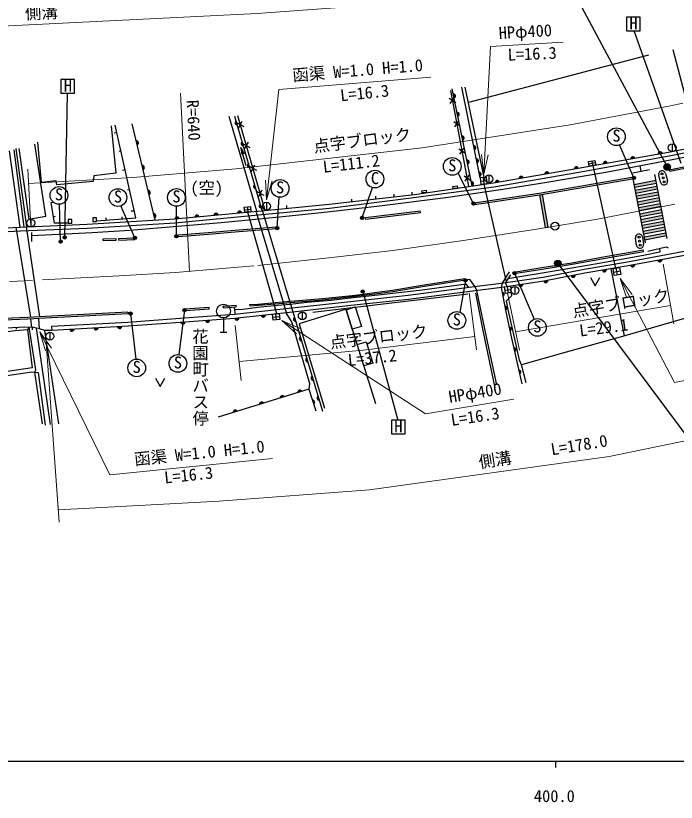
# Model space of a CAD drawing. Units: millimetres at full size, sheet at 1:1000; details may follow other scales. Extents: x 40000 to 680000, y 20000 to 380000.
# Drawn here: x 385664 to 486442, y 198715 to 318772 of the extents above; entities that cross this region are included whole.
import ezdxf
from ezdxf.enums import TextEntityAlignment as Align

# ---------------------------------------------------------------- set-up
doc = ezdxf.new("R2010")
doc.units = ezdxf.units.MM
doc.header["$LTSCALE"] = 1000
doc.linetypes.add('CHAIN', pattern=[18.5, 12, -1.5, 3.5, -1.5])
for name, color, linetype, lineweight in [('M-BGD', 7, 'Continuous', 25), ('M-BGD-EXST', 7, 'Continuous', 25), ('M-BMK', 2, 'CHAIN', 13), ('M-BMK-SRVR', 3, 'Continuous', 25), ('M-STR-HTXT', 7, 'Continuous', 13), ('M-STR-STRC', 7, 'Continuous', 25), ('M-TTL-BAND', 7, 'Continuous', 25)]:
    doc.layers.add(name, color=color, linetype=linetype, lineweight=lineweight)
doc.layers.add('M-BMK-HTXT', color=7, linetype='Continuous')
doc.styles.add('@ＭＳ ゴシック', font='')
doc.styles.add('ＭＳ ゴシック', font='')
doc.styles.get('@ＭＳ ゴシック').set_extended_font_data('@MS Gothic')
doc.styles.get('ＭＳ ゴシック').set_extended_font_data('MS Gothic')

# ---------------------------------------------------------------- blocks, each defined once
blk = doc.blocks.new('open_arrow')
at = {"color": 0, "linetype": 'Continuous', "lineweight": -2}
blk.add_lwpolyline([(7.5, 1.25), (0, 0), (7.5, -1.25)], dxfattribs=at)

msp = doc.modelspace()

# ---------------------------------------------------------------- hatches: boundary and pattern name
at = {"layer": 'M-BGD'}
for points in [[(452564, 306214, 0.84072), (452438, 306827)], [(453137, 303425, 0.84072), (453011, 304038)], [(419310, 302703, 0.84072), (419484, 302102)], [(453884, 299793, 0.84072), (453758, 300406)], [(404201, 299068, 0.84072), (404056, 299677)], [(420230, 299534, 0.84072), (420405, 298933)], [(455654, 298311, 0.84072), (455532, 298925)], [(484300, 297785, 0.84072), (483684, 297675)], [(454636, 296137, 0.84072), (454510, 296750)], [(456048, 296325, 0.84072), (455926, 296939)], [(480104, 297038, 0.84072), (479488, 296929)], [(405098, 295304, 0.84072), (404953, 295912)], [(421199, 296200, 0.84072), (421374, 295599)], [(471496, 295507, 0.84072), (470879, 295400)], [(475921, 296294, 0.84072), (475305, 296184)], [(456453, 294287, 0.84072), (456331, 294901)], [(463070, 294045, 0.84072), (462453, 293938)], [(467011, 294729, 0.84072), (466395, 294622)], [(422124, 293017, 0.84072), (422298, 292416)], [(455316, 292829, 0.84072), (455190, 293442)], [(459436, 293414, 0.84072), (458820, 293307)], [(406010, 291476, 0.84072), (405865, 292085)], [(422989, 290037, 0.84072), (423164, 289436)], [(406859, 287914, 0.84072), (406714, 288522)], [(413616, 288110, 0.84072), (412992, 288051)], [(416535, 288384, 0.84072), (415912, 288325)], [(420133, 288721, 0.84072), (419510, 288663)], [(410574, 287825, 0.84072), (409951, 287766)], [(483650, 281428, 0.84072), (484265, 281542)], [(475172, 279911, 0.84072), (475789, 280017)], [(479489, 280655, 0.84072), (480104, 280769)], [(470408, 279046, 0.84072), (471022, 279166)], [(462390, 277678, 0.84072), (463009, 277768)], [(466226, 278231, 0.84072), (466840, 278351)], [(459957, 275952, 0.84072), (459858, 276570)], [(460404, 273862, 0.84072), (460273, 274474)], [(419090, 272553, 0.84072), (419712, 272623)], [(423123, 273005, 0.84072), (423745, 273074)], [(428220, 272750, 0.84072), (428399, 272150)], [(410859, 271964, 0.84072), (411483, 272010)], [(414621, 272234, 0.84072), (415245, 272279)], [(393925, 270871, 0.84072), (394550, 270905)], [(397608, 271075, 0.84072), (398233, 271110)], [(401214, 271275, 0.84072), (401838, 271310)], [(461078, 270655, 0.84072), (460950, 271267)], [(429108, 269763, 0.84072), (429287, 269164)], [(461767, 267487, 0.84072), (461632, 268098)], [(430072, 266523, 0.84072), (430251, 265923)], [(462520, 264093, 0.84072), (462384, 264704)], [(430899, 263742, 0.84072), (431078, 263142)], [(426615, 260609, 0.84072), (426017, 260425)], [(429308, 261441, 0.84072), (428710, 261256)], [(431800, 260714, 0.84072), (431978, 260114)], [(423473, 259639, 0.84072), (422875, 259454)], [(431109, 259474, 0.84072), (430921, 260070)], [(419437, 258392, 0.84072), (418839, 258208)]]:
    msp.add_hatch(color=256, dxfattribs=at).paths.add_polyline_path(points)
at = {"layer": 'M-BGD-EXST'}
for points in [[(480238, 294023, 1), (479738, 294023, 1)], [(455764, 290092, 1), (455264, 290092, 1)], [(438749, 287914, 1), (438249, 287914, 1)], [(425815, 286347, 1), (425315, 286347, 1)], [(392768, 284308, 1), (392268, 284308, 1)], [(393383, 284930, 1), (392883, 284930, 1)], [(404098, 284866, 1), (403598, 284866, 1)], [(410437, 285118, 1), (409937, 285118, 1)], [(454542, 278379, 1), (454042, 278379, 1)], [(462017, 279465, 1), (461517, 279465, 1)], [(438846, 276669, 1), (438346, 276669, 1)], [(411666, 273841, 1), (411166, 273841, 1)], [(403442, 273316, 1), (402942, 273316, 1)]]:
    msp.add_hatch(color=256, dxfattribs=at).paths.add_polyline_path(points)
at = {"layer": 'M-STR-STRC'}
for points in [[(485556, 295683, 1), (484556, 295683, 1)], [(483404, 293222), (483318, 293664), (480019, 293023), (480105, 292581)], [(483575, 292338), (483489, 292780), (480191, 292139), (480277, 291697)], [(483747, 291455), (483661, 291897), (480363, 291256), (480449, 290814)], [(466053, 291489), (465610, 291412), (466472, 286423), (466915, 286500)], [(483919, 290571), (483833, 291013), (480535, 290372), (480620, 289930)], [(484090, 289688), (484005, 290130), (480706, 289489), (480792, 289047)], [(484273, 288747), (484187, 289189), (480889, 288548), (480975, 288106)], [(484445, 287864), (484359, 288306), (481061, 287665), (481147, 287223)], [(484617, 286980), (484531, 287422), (481232, 286781), (481318, 286339)], [(484788, 286097), (484702, 286539), (481404, 285898), (481490, 285456)], [(484960, 285213), (484874, 285655), (481576, 285014), (481662, 284572)], [(468878, 280970, 1), (467878, 280970, 1)]]:
    msp.add_hatch(color=256, dxfattribs=at).paths.add_polyline_path(points)

# ---------------------------------------------------------------- linework, layer by layer
at = {"layer": 'M-BGD'}
for p, q in [((489796, 298871), (485988, 313555)), ((482213, 312773), (454745, 305523)), ((454805, 292761), (452023, 307360)), ((455316, 292829), (452272, 307635)), ((456502, 294041), (453751, 307890)), ((457145, 294104), (454249, 307883)), ((451818, 306206), (452802, 305538)), ((451971, 305382), (452643, 306371)), ((422424, 288936), (418221, 303404)), ((423286, 289018), (419112, 303383)), ((423742, 289061), (419550, 303490)), ((419654, 301620), (420230, 302668)), ((452497, 302645), (453481, 301977)), ((452649, 301821), (453322, 302810)), ((406938, 287581), (403432, 302292)), ((419425, 302426), (420467, 301853)), ((401063, 300956), (400687, 300848)), ((420350, 299240), (421393, 298667)), ((420580, 298434), (421156, 299482)), ((485829, 299232), (485829, 298032)), ((386353, 286520), (384688, 298175)), ((386970, 286546), (385402, 298321)), ((387339, 286561), (385713, 298495)), ((401692, 298133), (401377, 298064)), ((420007, 298681), (420509, 297682)), ((453291, 298480), (454274, 297811)), ((453443, 297656), (454116, 298645)), ((453778, 298149), (453599, 298149)), ((473545, 296584), (473666, 295894)), ((421360, 295766), (422402, 295193)), ((421589, 294959), (422165, 296008)), ((473113, 296152), (474093, 296356)), ((473715, 295902), (477196, 280258)), ((485424, 295271), (490348, 296283)), ((485475, 295026), (490398, 296038)), ((402338, 295236), (401963, 295163)), ((454082, 294331), (455065, 293662)), ((454234, 293507), (454906, 294496)), ((457855, 294470), (457855, 293270)), ((480009, 293900), (479966, 294147)), ((485475, 295026), (485424, 295271)), ((454569, 294000), (454409, 294000)), ((456551, 293543), (457546, 293641)), ((457000, 294090), (457097, 293094)), ((457104, 293047), (460475, 278133)), ((403012, 292213), (402701, 292126)), ((422467, 291956), (423509, 291383)), ((422696, 291150), (423272, 292198)), ((446163, 291448), (446163, 291844)), ((436938, 290389), (436938, 290751)), ((440625, 290812), (440625, 291216)), ((443397, 291130), (443397, 291546)), ((391092, 290249), (391462, 290312)), ((421000, 289606), (421075, 288810)), ((423925, 290294), (423925, 289094)), ((427013, 289374), (427013, 289803)), ((455659, 289921), (455622, 290168)), ((391411, 288098), (391755, 288166)), ((403739, 288950), (403284, 288948)), ((420565, 289163), (421510, 289252)), ((425523, 273273), (421075, 288810)), ((427025, 273261), (422375, 288734)), ((427983, 273549), (423333, 289022)), ((447364, 288946), (439028, 287914)), ((447395, 288698), (439059, 287666)), ((447395, 288698), (447364, 288946)), ((387957, 287733), (387957, 286533)), ((399498, 287589), (399486, 287906)), ((401894, 287768), (401897, 288087)), ((439059, 287666), (439028, 287914)), ((387947, 272741), (385731, 286489)), ((387243, 286557), (389304, 272811)), ((425435, 286253), (425414, 286502)), ((399022, 284728), (400966, 284748)), ((399025, 284478), (399022, 284728)), ((400968, 284498), (400966, 284748)), ((401405, 284781), (403848, 284866)), ((401414, 284531), (401405, 284781)), ((401414, 284531), (403856, 284616)), ((403856, 284616), (403848, 284866)), ((410449, 285030), (410429, 285279)), ((399025, 284478), (400968, 284498)), ((481457, 282806), (481413, 283052)), ((478566, 269915), (476509, 280140)), ((476888, 279647), (477873, 279815)), ((477473, 279189), (477288, 280273)), ((461998, 279453), (461959, 279699)), ((460827, 276443), (460684, 277433)), ((461819, 277445), (461819, 276245)), ((430990, 273515), (454621, 276342)), ((460310, 276874), (461201, 277002)), ((411521, 274014), (415152, 274292)), ((411540, 273765), (411521, 274014)), ((411540, 273765), (415171, 274043)), ((415171, 274043), (415152, 274292)), ((417323, 274452), (419296, 274576)), ((417339, 274203), (417323, 274452)), ((417339, 274203), (419312, 274326)), ((419312, 274326), (419296, 274576)), ((421409, 274452), (421395, 274701)), ((389265, 271002), (389180, 272554)), ((402786, 273541), (402800, 273292)), ((417364, 272642), (417364, 270468)), ((424909, 272752), (425903, 272863)), ((425456, 272360), (425356, 273255)), ((432496, 258375), (427983, 273549)), ((429382, 273568), (429382, 272368)), ((388125, 271195), (387957, 272491)), ((385742, 271180), (385742, 270941)), ((387462, 270763), (387695, 271219)), ((388178, 271192), (388178, 270837)), ((390961, 256384), (388831, 271091)), ((392218, 256465), (390114, 270706)), ((390871, 270455), (390871, 269255)), ((391143, 271317), (391176, 270718)), ((430382, 261773), (416563, 257505))]:
    msp.add_line(p, q, dxfattribs=at)
for points in [[(377828, 286087), (386353, 286520), (396554, 286946), (409914, 287763), (423155, 289005), (433472, 289992), (446516, 291488), (458541, 293259), (471496, 295507), (485255, 297954), (497083, 300342), (514864, 304469), (525857, 307251), (538386, 310490), (547803, 313046), (556407, 315245), (562935, 316920)], [(400212, 301964), (400916, 294752), (397601, 294357), (397462, 293481), (391912, 292965), (391826, 293549), (389576, 293326), (389026, 299490)], [(566740, 302085), (559083, 299934), (550323, 297667), (539296, 294869), (528550, 291954), (518638, 289507), (507368, 286903), (503695, 285978), (489283, 283084), (479018, 281178), (472384, 280043), (466125, 278823), (459741, 277903), (455255, 277338), (445533, 276063), (436726, 275125), (428302, 274188), (419036, 273151), (411412, 272607), (402770, 271963), (391143, 271317)], [(566889, 301504), (559239, 299355), (550472, 297086), (539448, 294288), (528700, 291373), (518778, 288923), (507509, 286319), (503827, 285392), (489397, 282495), (479123, 280587), (472492, 279453), (466226, 278231), (459821, 277309), (455332, 276743), (445604, 275467), (436791, 274529), (428368, 273592), (419090, 272553), (411456, 272008), (402809, 271364), (391176, 270718)], [(397963, 287475), (403968, 287922), (400810, 302090)], [(386122, 298511), (387672, 287740), (390238, 288200), (388592, 299165)], [(278431, 280161), (284073, 280277), (291498, 280717), (302267, 281214), (314785, 281732), (324877, 282350), (337363, 283166), (345393, 283520), (356094, 284086), (367826, 284858), (377862, 285488), (386381, 285921), (396585, 286346), (409961, 287164), (423212, 288408), (433539, 289395), (445599, 290930), (458632, 292666), (471600, 294916), (485367, 297365), (493002, 298906)], [(420840, 295858), (420007, 298681), (420141, 297573)], [(479966, 294147), (465511, 291649), (455622, 290168)], [(480009, 293900), (465550, 291402), (455659, 289921)], [(393670, 287130), (391555, 287130), (391092, 290249)], [(425414, 286502), (419704, 286020), (415031, 285638), (410429, 285279)], [(425435, 286253), (419724, 285771), (415051, 285389), (410449, 285030)], [(482098, 282849), (484877, 283489), (485231, 283323)], [(461959, 279699), (465941, 280332), (470498, 281079), (475576, 282009), (479389, 282694), (481413, 283052)], [(461998, 279453), (465980, 280085), (470540, 280832), (475620, 281763), (479432, 282448), (481457, 282806)], [(421395, 274701), (422629, 274770), (425235, 275020), (427578, 275186), (432455, 275616), (437484, 276142), (440811, 276557), (443141, 276875), (447673, 277637), (454171, 278653), (454210, 278406), (447713, 277391), (443179, 276628), (440843, 276309), (437512, 275893), (432479, 275367), (427598, 274937), (425256, 274770), (422648, 274521), (421409, 274452)], [(460968, 279657), (459897, 277926), (459742, 277299)], [(473373, 278822), (474088, 277526), (474804, 278822)], [(459073, 262448), (457714, 268798), (455992, 276826), (455764, 277402), (454982, 278456), (454190, 278529)], [(455794, 276432), (457002, 270454), (458754, 261994)], [(459742, 277299), (459957, 275952), (460464, 273582), (461312, 269538), (462859, 262565)], [(463542, 262733), (462822, 265504), (462541, 266213), (461743, 269651), (460794, 273920), (460528, 275229), (461344, 276045), (461272, 276507)], [(440583, 259533), (436054, 273964), (428903, 271762), (432787, 258851)], [(492082, 273790), (487321, 272480), (478228, 269816), (469288, 267304), (462822, 265504)], [(402786, 273541), (397891, 273284), (395051, 273112), (391109, 272903), (387498, 272718), (383765, 272534), (380166, 272363), (376776, 272142), (375500, 272142)], [(402800, 273292), (397905, 273034), (395065, 272862), (391122, 272653), (387510, 272468), (383777, 272285), (380180, 272113), (376784, 271892), (375500, 271892)], [(426888, 273426), (427803, 271935), (430509, 262631), (430382, 261773), (431430, 258459)], [(391176, 270718), (390114, 270706), (389265, 271002), (388396, 271179), (386995, 271258), (381390, 270909), (379840, 270760)], [(389769, 256492), (388599, 264377), (388739, 264704), (387695, 271219)], [(416839, 270468), (417364, 270468), (417889, 270468)], [(379010, 255732), (377573, 255608), (377130, 259491), (376367, 259455), (376119, 262328), (382294, 263216), (382560, 263624), (388111, 264422), (389086, 264333), (390168, 256283)], [(406981, 263466), (407697, 262171), (408412, 263466)]]:
    msp.add_lwpolyline(points, dxfattribs=at)
for points in [[(473053, 296497), (474037, 296670), (474158, 295981), (473173, 295808)], [(456600, 293046), (457595, 293143), (457497, 294138), (456502, 294041)], [(447601, 292064), (448295, 292159), (448342, 291812), (447649, 291718)], [(452336, 292723), (453030, 292817), (453077, 292471), (452383, 292376)], [(420527, 289562), (421473, 289651), (421548, 288854), (420602, 288765)], [(393670, 287130), (394220, 287130), (394220, 287680), (393670, 287680)], [(397413, 287348), (397963, 287348), (397963, 287898), (397413, 287898)], [(476795, 280189), (477781, 280358), (477966, 279273), (476981, 279105)], [(460239, 277369), (461129, 277497), (461272, 276507), (460381, 276379)], [(437009, 270922), (436081, 273880), (437464, 274314), (438393, 271356)], [(424859, 273199), (425853, 273310), (425953, 272416), (424959, 272305)], [(380882, 270134), (385572, 270741), (387447, 270878), (388165, 265004), (381627, 264039)], [(438764, 265330), (437746, 268574), (439129, 269008), (440147, 265764)]]:
    msp.add_lwpolyline(points, close=True, dxfattribs=at)
for centre, radius in [((485829, 298632), 600), ((457855, 293870), 600), ((423925, 289694), 600), ((387957, 287133), 600), ((461819, 276845), 600), ((417364, 273692), 1050), ((429382, 272968), 600), ((390871, 269855), 600)]:
    msp.add_circle(centre, radius, dxfattribs=at)
for centre, start, end in [((452448, 306509), 291.51014, 91.72787), ((453021, 303721), 291.51014, 91.72787), ((419450, 302418), 116.09056, 276.3083), ((453768, 300089), 291.51014, 91.72787), ((404075, 299360), 293.2947, 93.51243), ((420370, 299249), 116.09056, 276.3083), ((455539, 298608), 291.12651, 91.34424), ((484002, 297676), 19.9777, 180.19544), ((454520, 296433), 291.51014, 91.72787), ((455934, 296621), 291.12651, 91.34424), ((479805, 296930), 19.9777, 180.19544), ((404972, 295595), 293.2947, 93.51243), ((421339, 295915), 116.09056, 276.3083), ((471197, 295400), 19.73617, 179.9539), ((475622, 296186), 19.9777, 180.19544), ((456339, 294583), 291.12651, 91.34424), ((462771, 293937), 19.73617, 179.9539), ((466712, 294621), 19.73617, 179.9539), ((422263, 292732), 116.09056, 276.3083), ((455200, 293125), 291.51014, 91.72787), ((459137, 293307), 19.73617, 179.9539), ((405884, 291768), 293.2947, 93.51243), ((423129, 289752), 116.09056, 276.3083), ((406733, 288205), 293.2947, 93.51243), ((413309, 288026), 15.25186, 175.46959), ((416228, 288300), 15.25186, 175.46959), ((419826, 288638), 15.25186, 175.46959), ((410268, 287741), 15.25186, 175.46959), ((483947, 281539), 200.41, 0.62774), ((475472, 280018), 199.60111, 359.81884), ((479786, 280766), 200.41, 0.62774), ((470704, 279160), 200.92446, 1.14219), ((462691, 277777), 198.08537, 358.30311), ((466522, 278344), 200.92446, 1.14219), ((459854, 276252), 288.94882, 89.16656), ((460285, 274156), 291.9733, 92.19104), ((419395, 272642), 196.27704, 356.49477), ((423428, 273094), 196.27704, 356.49477), ((428362, 272466), 116.45532, 276.67305), ((411167, 272041), 194.15216, 354.36989), ((414929, 272311), 193.97667, 354.1944), ((394234, 270943), 193.06882, 353.28655), ((397917, 271147), 193.06882, 353.28655), ((401523, 271347), 193.06882, 353.28655), ((460961, 270950), 291.73787, 91.9556), ((429250, 269479), 116.45532, 276.67305), ((461646, 267781), 292.39332, 92.61105), ((430214, 266239), 116.45532, 276.67305), ((462399, 264387), 292.39332, 92.61105), ((431041, 263458), 116.45532, 276.67305), ((426332, 260465), 27.05461, 187.27234), ((429025, 261297), 27.05461, 187.27234), ((431941, 260430), 116.45532, 276.67305), ((423190, 259494), 27.05461, 187.27234), ((430963, 259756), 297.43321, 97.65094), ((419155, 258248), 27.05461, 187.27234)]:
    msp.add_arc(centre, 318, start, end, dxfattribs=at)
at = {"layer": 'M-BGD-EXST'}
for p, q in [((480936, 318567), (478836, 318567)), ((478836, 318567), (478836, 316467)), ((480936, 316467), (480936, 318567)), ((478836, 316467), (480936, 316467)), ((487214, 296208), (480022, 316467)), ((394654, 309049), (392554, 309049)), ((392554, 309049), (392554, 306949)), ((394654, 306949), (394654, 309049)), ((392554, 306949), (394654, 306949)), ((393133, 284930), (393582, 306949)), ((479988, 294023), (477784, 299046)), ((455514, 290092), (453141, 294750)), ((438499, 287914), (440077, 292542)), ((425565, 286347), (425877, 291069)), ((392518, 284308), (392354, 290008)), ((403848, 284866), (401717, 289750)), ((410187, 285118), (410191, 289684)), ((461767, 279465), (464741, 272449)), ((454292, 278379), (453426, 273529)), ((438596, 276669), (443953, 257046)), ((411416, 273841), (410529, 267037)), ((403192, 273316), (403968, 266348)), ((445076, 257046), (442976, 257046)), ((442976, 257046), (442976, 254946)), ((445076, 254946), (445076, 257046)), ((442976, 254946), (445076, 254946))]:
    msp.add_line(p, q, dxfattribs=at)
for centre, radius in [((477314, 300311), 1350), ((452263, 295776), 1350), ((440465, 293836), 1350), ((479988, 294023), 250), ((425999, 292413), 1350), ((392260, 291355), 1350), ((401258, 291020), 1350), ((410186, 291034), 1350), ((455514, 290092), 250), ((438499, 287914), 250), ((425565, 286347), 250), ((392518, 284308), 250), ((393133, 284930), 250), ((403848, 284866), 250), ((410187, 285118), 250), ((454292, 278379), 250), ((461767, 279465), 250), ((438596, 276669), 250), ((411416, 273841), 250), ((403192, 273316), 250), ((452964, 272260), 1350), ((465247, 271197), 1350), ((410406, 265692), 1350), ((404115, 265006), 1350)]:
    msp.add_circle(centre, radius, dxfattribs=at)
at = {"layer": 'M-BMK'}
msp.add_lwpolyline([(371254, 277453), (401441, 279081), (410051, 279571), (422617, 280663), (433447, 281797), (443185, 282952), (454280, 284510), (465126, 286183), (474428, 287741), (493366, 291373), (506818, 294395), (520574, 297838), (546332, 304583), (564855, 309435)], dxfattribs=at)
at = {"layer": 'M-BMK-SRVR'}
msp.add_circle((467933, 286654), 600, dxfattribs=at)
at = {"layer": 'M-STR-HTXT'}
for p, q in [((410826, 306975), (412160, 279755)), ((387957, 286587), (387521, 295334)), ((486080, 271746), (484455, 280872)), ((454835, 276494), (455964, 267754)), ((462504, 267719), (460702, 276425)), ((485578, 274566), (461928, 270500)), ((419140, 271493), (420071, 263085)), ((392303, 241466), (390180, 270259))]:
    msp.add_line(p, q, dxfattribs=at)
for points in [[(277892, 312282), (313570, 313854), (362049, 316093), (422484, 319137), (438565, 320264), (457133, 322265), (480838, 325503), (500633, 328994), (556838, 340689)], [(457085, 294591), (458091, 314100), (469199, 314717)], [(423946, 290655), (425829, 307532), (448974, 309384)], [(387628, 293184), (403518, 294065), (419263, 295411), (447694, 298585), (470278, 302115), (485580, 305041), (487430, 305443)], [(477894, 278669), (486167, 262794), (498571, 265190)], [(392166, 243331), (416682, 244670), (439624, 246402), (476209, 251476), (512080, 258889), (534805, 264964), (573605, 275319)], [(426265, 272269), (448179, 257989), (461673, 260220)], [(389353, 270523), (400015, 248708), (424844, 251210)], [(455698, 269811), (438667, 267738), (419749, 265991)]]:
    msp.add_lwpolyline(points, dxfattribs=at)
at = {"layer": 'M-STR-STRC'}
for p, q in [((463684, 335742), (485056, 295683)), ((481073, 295067), (480926, 295845)), ((479798, 294816), (482349, 295318)), ((485051, 284747), (483152, 294515)), ((484043, 293352), (483757, 294415)), ((484819, 294701), (485106, 293639)), ((481752, 284106), (479854, 293873)), ((480019, 293023), (483318, 293664)), ((480105, 292581), (483404, 293222)), ((480191, 292139), (483489, 292780)), ((480277, 291697), (483575, 292338)), ((480363, 291256), (483661, 291897)), ((466472, 286423), (465610, 291412)), ((466915, 286500), (466053, 291489)), ((480449, 290814), (483747, 291455)), ((480535, 290372), (483833, 291013)), ((480620, 289930), (483919, 290571)), ((480706, 289489), (484005, 290130)), ((480792, 289047), (484090, 289688)), ((480889, 288548), (484187, 289189)), ((480975, 288106), (484273, 288747)), ((481061, 287665), (484359, 288306)), ((481147, 287223), (484445, 287864)), ((481232, 286781), (484531, 287422)), ((481318, 286339), (484617, 286980)), ((466472, 286423), (466915, 286500)), ((481404, 285898), (484702, 286539)), ((481490, 285456), (484788, 286097)), ((388112, 284320), (388102, 285689)), ((480373, 283741), (480220, 284830)), ((481309, 284983), (481463, 283894)), ((481576, 285014), (484874, 285655)), ((481662, 284572), (484960, 285213)), ((468378, 280970), (497517, 241814))]:
    msp.add_line(p, q, dxfattribs=at)
for points in [[(489279, 297422), (475691, 294856), (466386, 293256), (459991, 292260), (451303, 290951), (441146, 289702), (433219, 288774), (425901, 288040), (417021, 287136), (410351, 286602), (403072, 285975), (397341, 285622), (388105, 285168)], [(483898, 283263), (483928, 282663), (481465, 282160), (474390, 280920), (468420, 279876), (460731, 278619)], [(461132, 279216), (460731, 278619), (460405, 277999), (460601, 277421)], [(454774, 277275), (454383, 277789), (447683, 276869), (441895, 276202), (437208, 275709), (433803, 275313), (430105, 274989), (427535, 274717), (425633, 274519), (423001, 274268), (420316, 273944), (419031, 273861)], [(418955, 274304), (419031, 273861), (419159, 273165)]]:
    msp.add_lwpolyline(points, dxfattribs=at)
for centre, radius in [((485056, 295683), 500), ((484266, 294620), 150), ((484427, 294021), 150), ((484588, 293422), 150), ((480760, 284981), 150), ((480847, 284367), 150), ((480933, 283753), 150), ((468378, 280970), 500)]:
    msp.add_circle(centre, radius, dxfattribs=at)
for centre, start, end in [((484288, 294558), 105.07638, 195.07638), ((484288, 294558), 15.07638, 105.07638), ((484574, 293496), 195.07638, 285.07638), ((484574, 293496), 285.07638, 15.07638), ((480765, 284907), 98.00909, 188.00909), ((480765, 284907), 8.00909, 98.00909), ((480918, 283817), 188.00909, 278.00909), ((480918, 283817), 278.00909, 8.00909)]:
    msp.add_arc(centre, 550, start, end, dxfattribs=at)
at = {"layer": 'M-TTL-BAND'}
for p, q in [((40000, 205000), (579000, 205000)), ((468000, 205000), (468000, 204000))]:
    msp.add_line(p, q, dxfattribs=at)

# ---------------------------------------------------------------- block references
at = {"layer": 'M-STR-HTXT', "xscale": 400, "yscale": 400}
for p, rotation in [((457085, 294591), 87), ((423946, 290655), 83.6), ((477894, 278669), 297.5), ((426265, 272269), 326.9), ((389353, 270523), 296)]:
    msp.add_blockref('open_arrow', p, dxfattribs=dict(at, rotation=rotation))

# ---------------------------------------------------------------- texts
at = {"layer": 'M-BGD-EXST', "style": 'ＭＳ ゴシック'}
for p in [(479288, 316159), (393007, 306641), (443429, 254638)]:
    msp.add_text('H', height=1833, dxfattribs=at).set_placement(p, align=Align.BOTTOM_LEFT)
for s, p in [('S', (476659, 299019)), ('S', (451608, 294484)), ('C', (439810, 292543)), ('S', (425343, 291121)), ('S', (391605, 290063)), ('S', (400603, 289727)), ('S', (409531, 289741)), ('S', (452309, 270967)), ('S', (464592, 269905)), ('S', (409751, 264400)), ('S', (403460, 263714))]:
    msp.add_text(s, height=1833, rotation=358.508, dxfattribs=at).set_placement(p, align=Align.BOTTOM_LEFT)
at = {"layer": 'M-BMK-HTXT', "style": 'ＭＳ ゴシック'}
msp.add_text('(空)', height=1833, dxfattribs=at).set_placement((412308, 291051), align=Align.BOTTOM_LEFT)
at = {"layer": 'M-BMK-HTXT', "style": '@ＭＳ ゴシック'}
msp.add_text('花園町バス停', height=1833, rotation=270.188, dxfattribs=at).set_placement((412342, 271080), align=Align.BOTTOM_LEFT)
at = {"layer": 'M-STR-HTXT', "style": 'ＭＳ ゴシック'}
for s, rotation, p in [('側溝', 2.517, (387138, 317674)), ('HPφ400', 3.18, (459436, 314675)), ('L=16.3', 2.331, (460780, 311360)), ('函渠 W=1.0 H=1.0', 4.574, (428001, 308207)), ('L=16.3', 5.894, (435315, 305155)), ('R=640', 272.612, (411197, 305863)), ('点字ブロック', 7.386, (431279, 297357)), ('L=111.2', 6.674, (432694, 294253)), ('点字ブロック', 9.728, (470835, 272199)), ('点字ブロック', 6.86, (433755, 267433)), ('L=29.1', 7.37, (471846, 269250)), ('L=37.2', 5.845, (436491, 264746)), ('HPφ400', 9.389, (451972, 259123)), ('L=16.3', 8.35, (452260, 255610)), ('L=178.0', 9.253, (467545, 251118)), ('函渠 W=1.0 H=1.0', 5.755, (403900, 249602)), ('側溝', 8.881, (456553, 249152)), ('L=16.3', 6.028, (408472, 246817))]:
    msp.add_text(s, height=1833, rotation=rotation, dxfattribs=at).set_placement(p, align=Align.BOTTOM_LEFT)
at = {"layer": 'M-TTL-BAND', "style": 'ＭＳ ゴシック'}
msp.add_text('400.0', height=1833, dxfattribs=at).set_placement((467844, 198195), align=Align.BOTTOM_CENTER)

doc.saveas('drawing.dxf')
